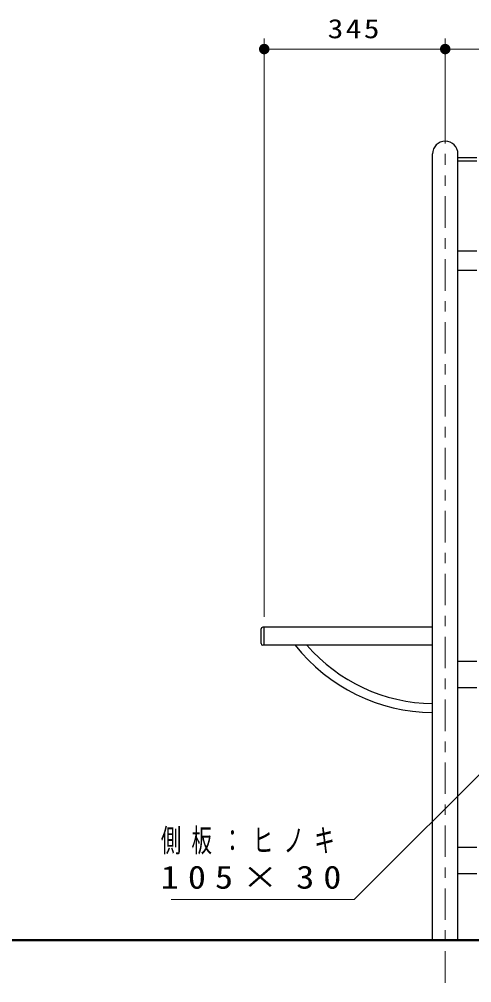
# Model space of a CAD drawing. Units: millimetres at full size, sheet at 1:20; details may follow other scales. Extents: x -7318 to 0, y -237 to 5140.
# Drawn here: x -2577 to -1714, y 1393 to 3230 of the extents above; entities that cross this region are included whole.
import ezdxf

# ---------------------------------------------------------------- set-up
doc = ezdxf.new("R2010")
doc.units = ezdxf.units.MM
doc.header["$LTSCALE"] = 20
doc.linetypes.add('USER2', pattern=[6, 3, -1, 1, -1])
doc.layers.add('layer1', color=7, linetype='Continuous', lineweight=25)
doc.styles.add('ＭＳ ゴシック', font='')
doc.styles.get('ＭＳ ゴシック').set_extended_font_data('MS Gothic')

# ---------------------------------------------------------------- blocks, each defined once
blk = doc.blocks.new('filled_dot')
at = {"color": 0, "linetype": 'Continuous', "lineweight": -2, "const_width": 1.25}
blk.add_lwpolyline([(-0.625, 0, 1), (0.625, 0, 1)], format="xyb", close=True, dxfattribs=at)

msp = doc.modelspace()

# ---------------------------------------------------------------- linework, layer by layer
at = {"layer": 'layer1', "lineweight": 13}
for p, q in [((-2109.69, 2090.48), (-2109.69, 3193.48)), ((-1764.69, 2993.48), (-1764.69, 3193.48)), ((-2109.69, 3173.48), (-1764.69, 3173.48)), ((-1764.69, 3173.48), (-804.69, 3173.48))]:
    msp.add_line(p, q, dxfattribs=at)
at = {"layer": 'layer1', "color": 70}
for p, q in [((-1788.99, 1473.48), (-1788.99, 2973.48)), ((-1740.39, 1473.48), (-1740.39, 2973.48)), ((-1740.39, 2966.48), (-1704.69, 2966.48)), ((-1740.39, 2960.48), (-1704.69, 2960.48)), ((-1740.39, 2788.86), (-1704.69, 2788.86)), ((-1740.39, 2751.7), (-1704.69, 2751.7)), ((-2115.69, 2039.48), (-2115.69, 2067.48)), ((-1788.99, 2070.48), (-2112.69, 2070.48)), ((-2109.69, 2036.48), (-2109.69, 2070.48)), ((-1788.99, 2036.48), (-2112.69, 2036.48)), ((-1740.39, 2005.98), (-1704.69, 2005.98)), ((-1740.39, 1955.98), (-1704.69, 1955.98)), ((-1740.39, 1650.98), (-1704.69, 1650.98)), ((-1740.39, 1600.98), (-1704.69, 1600.98))]:
    msp.add_line(p, q, dxfattribs=at)
at = {"layer": 'layer1', "linetype": 'USER2', "lineweight": 13}
msp.add_line((-1764.69, 1392.6), (-1764.69, 2973.48), dxfattribs=at)
at = {"layer": 'layer1', "color": 32, "lineweight": 50}
msp.add_line((-3265.79, 1473.48), (-461.21, 1473.48), dxfattribs=at)
at = {"layer": 'layer1', "lineweight": 13}
msp.add_lwpolyline([(-1655.71, 1833.62), (-1938.04, 1551.28), (-2286.87, 1551.28)], dxfattribs=at)
at = {"layer": 'layer1', "color": 70}
for centre, radius, start, end in [((-1764.69, 2973.48), 24.3, 0, 180), ((-2112.69, 2067.48), 3, 90, 180), ((-2112.69, 2039.48), 3, 180, 270)]:
    msp.add_arc(centre, radius, start, end, dxfattribs=at)
at = {"layer": 'layer1'}
for radius, start, end in [(338.65, 218.32028, 269.3447), (321.35, 220.80129, 269.30942)]:
    msp.add_arc((-1785.11, 2246.47), radius, start, end, dxfattribs=at)

# ---------------------------------------------------------------- block references
at = {"layer": 'layer1', "lineweight": 13, "xscale": 8, "yscale": 8}
for p in [(-2109.69, 3173.48), (-1764.69, 3173.48)]:
    msp.add_blockref('filled_dot', p, dxfattribs=at)
at = {"layer": 'layer1', "lineweight": 13, "xscale": 8, "yscale": 8, "rotation": 180}
msp.add_blockref('filled_dot', (-1764.69, 3173.48), dxfattribs=at)

# ---------------------------------------------------------------- texts
at = {"layer": 'layer1', "style": 'ＭＳ ゴシック'}
for s, insert, char_height, attachment_point in [('\\T1.15;\\W1.2;345', (-1937.19, 3193.48), 36.66, 8), ('\\T1.5;\\W0.65;側板：ヒノキ', (-2306.87, 1637.28), 43.99, 7), ('\\T1.5;\\W1.15;105×30', (-2306.87, 1571.28), 43.99, 7)]:
    msp.add_mtext(s, dxfattribs=dict(at, insert=insert, char_height=char_height, attachment_point=attachment_point))

doc.saveas('drawing.dxf')
